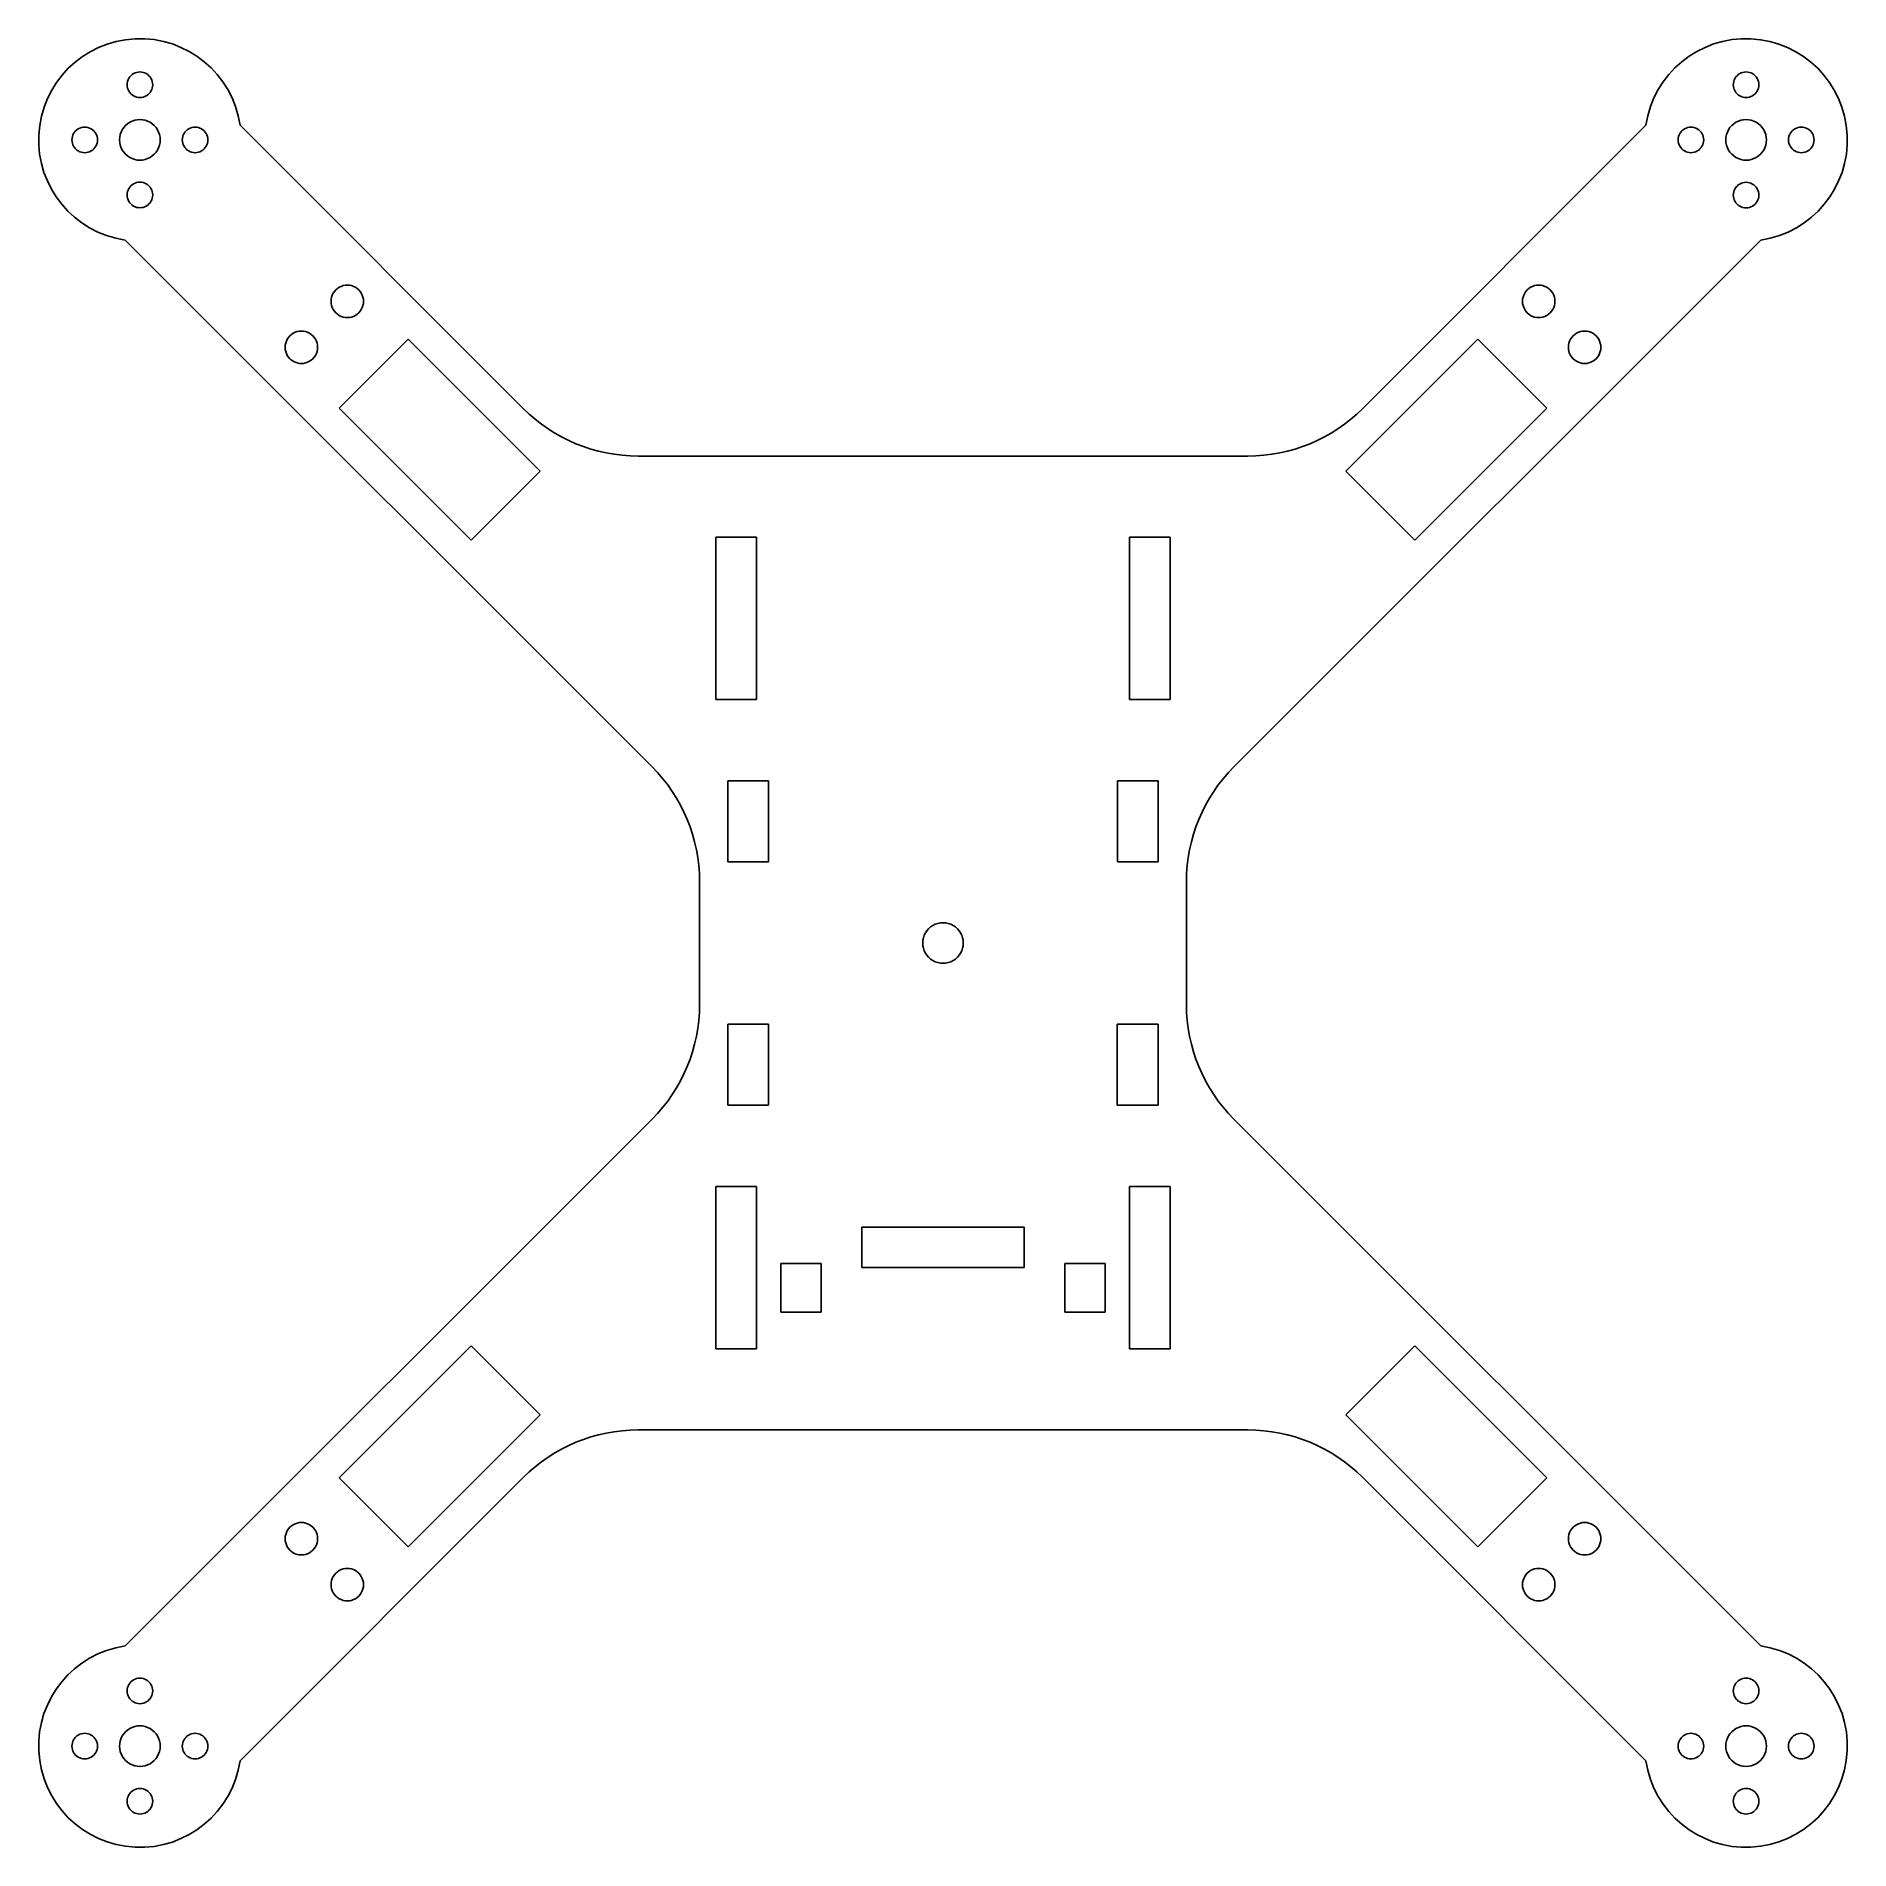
# Model space of a CAD drawing. Extents: x 313 to 1117, y 35 to 839.
import ezdxf

# ---------------------------------------------------------------- set-up
doc = ezdxf.new("R2010")
doc.units = 0
doc.layers.get('0').update_dxf_attribs({"linetype": 'CONTINUOUS'})
doc.layers.add('02___PRT_ALL_AXES', color=7, linetype='CONTINUOUS')

msp = doc.modelspace()

# ---------------------------------------------------------------- linework, layer by layer
at = {"color": 1}
for points in [[(528.73398, 674.228702), (403.084477, 799.8782)], [(1026.736725, 799.8782), (901.087275, 674.228702)], [(352.17279, 748.96651), (585.822293, 515.317007)], [(843.998925, 515.317007), (1077.64845, 748.96651)], [(850.17555, 653.14039), (579.645668, 653.14039)], [(606.910605, 464.40532), (606.910605, 409.875452)], [(822.91065, 409.875452), (822.91065, 464.40532)], [(585.822293, 358.963765), (352.17279, 125.314262)], [(1077.64845, 125.314262), (843.998925, 358.963765)], [(850.17555, 221.14039), (579.645668, 221.14039)], [(403.084477, 74.40259), (528.73398, 200.052077)], [(901.087275, 200.052077), (1026.736725, 74.40259)]]:
    msp.add_lwpolyline(points, dxfattribs=at)
at = {"color": 4}
for points in [[(477.624622, 704.97043), (447.078382, 674.422652)], [(536.148023, 646.449977), (477.624622, 704.97043)], [(952.192875, 704.972612), (893.672475, 646.449212)], [(982.740675, 674.426372), (952.192875, 704.972612)], [(447.078382, 674.422652), (505.601783, 615.9022)], [(924.2202, 615.902965), (982.740675, 674.426372)], [(505.601783, 615.9022), (536.148023, 646.449977)], [(893.672475, 646.449212), (924.2202, 615.902965)], [(614.110605, 545.14039), (614.110605, 617.14039)], [(614.110605, 617.14039), (632.110605, 617.14039)], [(632.110605, 617.14039), (632.110605, 545.14039)], [(797.71065, 545.14039), (797.71065, 617.14039)], [(797.71065, 617.14039), (815.71065, 617.14039)], [(815.71065, 617.14039), (815.71065, 545.14039)], [(632.110605, 545.14039), (614.110605, 545.14039)], [(815.71065, 545.14039), (797.71065, 545.14039)], [(619.510605, 509.14039), (619.510605, 473.14039)], [(637.510605, 509.14039), (619.510605, 509.14039)], [(637.510605, 473.14039), (637.510605, 509.14039)], [(792.31065, 509.14039), (792.31065, 473.14039)], [(810.31065, 509.14039), (792.31065, 509.14039)], [(810.31065, 473.14039), (810.31065, 509.14039)], [(619.510605, 473.14039), (637.510605, 473.14039)], [(792.31065, 473.14039), (810.31065, 473.14039)], [(619.510605, 401.14039), (619.510605, 365.14039)], [(637.510605, 401.14039), (619.510605, 401.14039)], [(637.510605, 365.14039), (637.510605, 401.14039)], [(810.31065, 401.14039), (792.198825, 401.14039)], [(792.198825, 401.14039), (792.198825, 365.14039)], [(810.31065, 365.14039), (810.31065, 401.14039)], [(619.510605, 365.14039), (637.510605, 365.14039)], [(792.198825, 365.14039), (810.31065, 365.14039)], [(614.110605, 257.14039), (614.110605, 329.14039)], [(614.110605, 329.14039), (632.110605, 329.14039)], [(632.110605, 329.14039), (632.110605, 257.14039)], [(797.71065, 329.14039), (815.71065, 329.14039)], [(797.71065, 257.14039), (797.71065, 329.14039)], [(815.71065, 329.14039), (815.71065, 257.14039)], [(678.91062, 311.14039), (750.91065, 311.14039)], [(678.91062, 293.14039), (678.91062, 311.14039)], [(750.91065, 311.14039), (750.91065, 293.14039)], [(660.910605, 294.94039), (642.910605, 294.94039)], [(642.910605, 294.94039), (642.910605, 273.34039)], [(660.910605, 273.34039), (660.910605, 294.94039)], [(750.91065, 293.14039), (678.91062, 293.14039)], [(786.91065, 294.94039), (768.91065, 294.94039)], [(768.91065, 294.94039), (768.91065, 273.34039)], [(786.91065, 273.34039), (786.91065, 294.94039)], [(642.910605, 273.34039), (660.910605, 273.34039)], [(768.91065, 273.34039), (786.91065, 273.34039)], [(505.60101, 258.377807), (447.080557, 199.854407)], [(536.148795, 227.831567), (505.60101, 258.377807)], [(924.21945, 258.37858), (893.673225, 227.830795)], [(982.74285, 199.858127), (924.21945, 258.37858)], [(632.110605, 257.14039), (614.110605, 257.14039)], [(815.71065, 257.14039), (797.71065, 257.14039)], [(477.628343, 169.308167), (536.148795, 227.831567)], [(893.673225, 227.830795), (952.196625, 169.310342)], [(447.080557, 199.854407), (477.628342, 169.308167)], [(952.196625, 169.310342), (982.74285, 199.858127)]]:
    msp.add_lwpolyline(points, dxfattribs=at)
msp.add_lwpolyline([(723.91062, 437.14039)], close=True, dxfattribs=at)
at = {"color": 1}
for points in [[(356.483506, 838.254794), (333.385617, 837.139658), (314.911328, 818.665368), (313.796194, 795.567479)], [(403.084478, 799.8782), (399.749444, 822.761241), (379.581395, 839.36993), (356.483506, 838.254794)], [(1073.337687, 838.254789), (1050.239803, 839.369919), (1030.07176, 822.761235), (1026.736725, 799.8782)], [(1116.025007, 795.567497), (1114.90986, 818.66538), (1096.43557, 837.139658), (1073.337687, 838.254789)], [(313.796194, 795.567479), (312.681059, 772.46959), (329.289749, 752.301542), (352.17279, 748.96651)], [(1077.64845, 748.96651), (1100.531482, 752.301561), (1117.140153, 772.469615), (1116.025007, 795.567497)], [(528.73398, 674.228702), (542.236599, 660.726083), (560.55008, 653.14039), (579.645667, 653.14039)], [(850.17555, 653.14039), (869.27115, 653.14038), (887.584647, 660.726074), (901.087275, 674.228702)], [(606.910605, 464.40532), (606.910605, 483.500907), (599.324912, 501.814388), (585.822293, 515.317007)], [(843.998925, 515.317007), (830.496319, 501.814382), (822.91064, 483.500901), (822.91065, 464.40532)], [(585.822293, 358.963765), (599.324912, 372.466384), (606.910605, 390.779865), (606.910605, 409.875452)], [(822.91065, 409.875452), (822.91064, 390.779871), (830.496319, 372.46639), (843.998925, 358.963765)], [(579.645667, 221.14039), (560.55008, 221.140389), (542.236599, 213.554697), (528.73398, 200.052077)], [(901.087275, 200.052077), (887.584647, 213.554706), (869.27115, 221.140399), (850.17555, 221.14039)], [(352.17279, 125.314262), (329.289746, 121.979231), (312.681054, 101.81118), (313.796191, 78.713288)], [(1116.025009, 78.71327), (1117.140158, 101.811155), (1100.531485, 121.979212), (1077.64845, 125.314262)], [(313.796191, 78.713288), (314.911328, 55.615397), (333.385623, 37.141107), (356.483515, 36.025977)], [(356.483515, 36.025977), (379.581407, 34.910847), (399.749453, 51.519545), (403.084478, 74.40259)], [(1026.736725, 74.40259), (1030.071751, 51.519551), (1050.239791, 34.910857), (1073.337678, 36.025982)], [(1073.337678, 36.025982), (1096.435564, 37.141107), (1114.90986, 55.615385), (1116.025009, 78.71327)]]:
    msp.add_open_spline(points, degree=3, dxfattribs=at)
at = {"color": 4}
for points in [[(710.41062, 444.934618), (707.62601, 443.326923), (705.91062, 440.35578), (705.91062, 437.14039)], [(719.41062, 444.934618), (716.62601, 446.542314), (713.19523, 446.542314), (710.41062, 444.934618)], [(723.91062, 437.14039), (723.91062, 440.35578), (722.19523, 443.326923), (719.41062, 444.934618)], [(705.91062, 437.14039), (705.91062, 433.924999), (707.62601, 430.953856), (710.41062, 429.346161)], [(719.41062, 429.346161), (722.19523, 430.953856), (723.91062, 433.924999), (723.91062, 437.14039)], [(710.41062, 429.346161), (713.19523, 427.738466), (716.62601, 427.738466), (719.41062, 429.346161)]]:
    msp.add_open_spline(points, degree=3, dxfattribs=at)
at = {"layer": '02___PRT_ALL_AXES', "color": 4}
for points in [[(364.318215, 817.882055)], [(1076.8416, 817.882055)], [(339.838215, 793.402055)], [(367.648935, 793.402055)], [(388.798215, 793.402055)], [(1052.3616, 793.402055)], [(1080.172275, 793.402055)], [(1101.3216, 793.402055)], [(364.318215, 768.964445)], [(1076.8416, 768.922055)], [(457.835722, 721.77994)], [(986.385525, 721.77994)], [(437.471047, 701.415272)], [(1006.7502, 701.415272)], [(437.471047, 172.865507)], [(1006.7502, 172.865507)], [(457.835722, 152.500832)], [(986.385525, 152.500832)], [(364.318215, 105.35872)], [(1076.8416, 105.35872)], [(339.838215, 80.87869)], [(367.648935, 80.87869)], [(388.798215, 80.87869)], [(1052.3616, 80.87869)], [(1080.172275, 80.87869)], [(1101.3216, 80.87869)], [(364.318215, 56.39869)], [(1076.8416, 56.39869)]]:
    msp.add_lwpolyline(points, close=True, dxfattribs=at)
for points in [[(355.814295, 822.791796), (354.060214, 821.779076), (352.979655, 819.907494), (352.979655, 817.882055)], [(361.483575, 822.791796), (359.729494, 823.804515), (357.568376, 823.804515), (355.814295, 822.791796)], [(364.318215, 817.882055), (364.318215, 819.907494), (363.237656, 821.779076), (361.483575, 822.791796)], [(1068.337668, 822.791803), (1066.583585, 821.779082), (1065.503025, 819.907497), (1065.503025, 817.882055)], [(1074.006957, 822.791803), (1072.252873, 823.804524), (1070.091752, 823.804524), (1068.337668, 822.791803)], [(1076.8416, 817.882055), (1076.8416, 819.907497), (1075.76104, 821.779082), (1074.006957, 822.791803)], [(352.979655, 817.882055), (352.979655, 815.856617), (354.060214, 813.985034), (355.814295, 812.972315)], [(355.814295, 812.972315), (357.568376, 811.959595), (359.729494, 811.959595), (361.483575, 812.972315)], [(361.483575, 812.972315), (363.237656, 813.985034), (364.318215, 815.856617), (364.318215, 817.882055)], [(1065.503025, 817.882055), (1065.503025, 815.856614), (1066.583585, 813.985029), (1068.337669, 812.972308)], [(1068.337669, 812.972308), (1070.091752, 811.959588), (1072.252873, 811.959588), (1074.006956, 812.972308)], [(1074.006956, 812.972308), (1075.76104, 813.985029), (1076.8416, 815.856614), (1076.8416, 817.882055)], [(331.334295, 798.311796), (329.580214, 797.299076), (328.499655, 795.427494), (328.499655, 793.402055)], [(337.003575, 798.311796), (335.249494, 799.324515), (333.088376, 799.324515), (331.334295, 798.311796)], [(339.838215, 793.402055), (339.838215, 795.427494), (338.757656, 797.299076), (337.003575, 798.311796)], [(354.148935, 801.196284), (351.364325, 799.588589), (349.648935, 796.617446), (349.648935, 793.402055)], [(363.148935, 801.196284), (360.364325, 802.803979), (356.933545, 802.803979), (354.148935, 801.196284)], [(367.648935, 793.402055), (367.648935, 796.617446), (365.933545, 799.588589), (363.148935, 801.196284)], [(380.294295, 798.311796), (378.540214, 797.299076), (377.459655, 795.427494), (377.459655, 793.402055)], [(385.963575, 798.311796), (384.209494, 799.324515), (382.048376, 799.324515), (380.294295, 798.311796)], [(388.798215, 793.402055), (388.798215, 795.427494), (387.717656, 797.299076), (385.963575, 798.311796)], [(1043.857669, 798.311802), (1042.103585, 797.299082), (1041.023025, 795.427497), (1041.023025, 793.402055)], [(1049.526956, 798.311802), (1047.772873, 799.324523), (1045.611752, 799.324523), (1043.857669, 798.311802)], [(1052.3616, 793.402055), (1052.3616, 795.427497), (1051.28104, 797.299082), (1049.526956, 798.311802)], [(1066.672275, 801.196284), (1063.887665, 799.588589), (1062.172275, 796.617446), (1062.172275, 793.402055)], [(1075.672275, 801.196284), (1072.887665, 802.803979), (1069.456885, 802.803979), (1066.672275, 801.196284)], [(1080.172275, 793.402055), (1080.172275, 796.617446), (1078.456885, 799.588589), (1075.672275, 801.196284)], [(1092.817669, 798.311802), (1091.063585, 797.299082), (1089.983025, 795.427497), (1089.983025, 793.402055)], [(1098.486956, 798.311802), (1096.732873, 799.324523), (1094.571752, 799.324523), (1092.817669, 798.311802)], [(1101.3216, 793.402055), (1101.3216, 795.427497), (1100.24104, 797.299082), (1098.486956, 798.311802)], [(328.499655, 793.402055), (328.499655, 791.376617), (329.580214, 789.505034), (331.334295, 788.492315)], [(331.334295, 788.492315), (333.088376, 787.479595), (335.249494, 787.479595), (337.003575, 788.492315)], [(337.003575, 788.492315), (338.757656, 789.505034), (339.838215, 791.376617), (339.838215, 793.402055)], [(349.648935, 793.402055), (349.648935, 790.186665), (351.364325, 787.215522), (354.148935, 785.607827)], [(363.148935, 785.607827), (365.933545, 787.215522), (367.648935, 790.186665), (367.648935, 793.402055)], [(377.459655, 793.402055), (377.459655, 791.376617), (378.540214, 789.505034), (380.294295, 788.492315)], [(380.294295, 788.492315), (382.048376, 787.479595), (384.209494, 787.479595), (385.963575, 788.492315)], [(385.963575, 788.492315), (387.717656, 789.505034), (388.798215, 791.376617), (388.798215, 793.402055)], [(1041.023025, 793.402055), (1041.023025, 791.376614), (1042.103585, 789.505029), (1043.857669, 788.492308)], [(1043.857669, 788.492308), (1045.611752, 787.479588), (1047.772873, 787.479588), (1049.526956, 788.492308)], [(1049.526956, 788.492308), (1051.28104, 789.505029), (1052.3616, 791.376614), (1052.3616, 793.402055)], [(1062.172275, 793.402055), (1062.172275, 790.186665), (1063.887665, 787.215522), (1066.672275, 785.607827)], [(1075.672275, 785.607827), (1078.456885, 787.215522), (1080.172275, 790.186665), (1080.172275, 793.402055)], [(1089.983025, 793.402055), (1089.983025, 791.376614), (1091.063585, 789.505029), (1092.817669, 788.492308)], [(1092.817669, 788.492308), (1094.571752, 787.479588), (1096.732873, 787.479588), (1098.486956, 788.492308)], [(1098.486956, 788.492308), (1100.24104, 789.505029), (1101.3216, 791.376614), (1101.3216, 793.402055)], [(354.148935, 785.607827), (356.933545, 784.000131), (360.364325, 784.000131), (363.148935, 785.607827)], [(1066.672275, 785.607827), (1069.456885, 784.000131), (1072.887665, 784.000131), (1075.672275, 785.607827)], [(355.814295, 773.874186), (354.060214, 772.861466), (352.979655, 770.989884), (352.979655, 768.964445)], [(361.483575, 773.874186), (359.729494, 774.886905), (357.568376, 774.886905), (355.814295, 773.874186)], [(364.318215, 768.964445), (364.318215, 770.989884), (363.237656, 772.861466), (361.483575, 773.874186)], [(1068.337668, 773.831803), (1066.583585, 772.819082), (1065.503025, 770.947497), (1065.503025, 768.922055)], [(1074.006957, 773.831803), (1072.252873, 774.844524), (1070.091752, 774.844524), (1068.337668, 773.831803)], [(1076.8416, 768.922055), (1076.8416, 770.947497), (1075.76104, 772.819082), (1074.006957, 773.831803)], [(352.979655, 768.964445), (352.979655, 766.939007), (354.060214, 765.067424), (355.814295, 764.054705)], [(361.483575, 764.054705), (363.237656, 765.067424), (364.318215, 766.939007), (364.318215, 768.964445)], [(1065.503025, 768.922055), (1065.503025, 766.896614), (1066.583585, 765.025029), (1068.337669, 764.012308)], [(1074.006956, 764.012308), (1075.76104, 765.025029), (1076.8416, 766.896614), (1076.8416, 768.922055)], [(355.814295, 764.054705), (357.568376, 763.041985), (359.729494, 763.041985), (361.483575, 764.054705)], [(1068.337669, 764.012308), (1070.091752, 762.999588), (1072.252873, 762.999588), (1074.006956, 764.012308)], [(447.035723, 728.015323), (444.808035, 726.729167), (443.435722, 724.352252), (443.435722, 721.77994)], [(454.235723, 728.015323), (452.008035, 729.301479), (449.26341, 729.301479), (447.035723, 728.015323)], [(457.835722, 721.77994), (457.835722, 724.352252), (456.46341, 726.729167), (454.235723, 728.015323)], [(975.585525, 728.015323), (973.357837, 726.729167), (971.985525, 724.352252), (971.985525, 721.77994)], [(982.785525, 728.015323), (980.557837, 729.301479), (977.813213, 729.301479), (975.585525, 728.015323)], [(986.385525, 721.77994), (986.385525, 724.352252), (985.013213, 726.729167), (982.785525, 728.015323)], [(443.435722, 721.77994), (443.435722, 719.207628), (444.808035, 716.830713), (447.035723, 715.544557)], [(454.235723, 715.544557), (456.46341, 716.830713), (457.835722, 719.207628), (457.835722, 721.77994)], [(971.985525, 721.77994), (971.985525, 719.207628), (973.357837, 716.830713), (975.585525, 715.544557)], [(982.785525, 715.544557), (985.013213, 716.830713), (986.385525, 719.207628), (986.385525, 721.77994)], [(433.871048, 707.650655), (431.64336, 708.936811), (428.898735, 708.936811), (426.671047, 707.650655)], [(447.035723, 715.544557), (449.26341, 714.258401), (452.008035, 714.258401), (454.235723, 715.544557)], [(975.585525, 715.544557), (977.813213, 714.258401), (980.557837, 714.258401), (982.785525, 715.544557)], [(1003.1502, 707.650655), (1000.922512, 708.936811), (998.177888, 708.936811), (995.9502, 707.650655)], [(426.671047, 707.650655), (424.44336, 706.364499), (423.071047, 703.987584), (423.071047, 701.415272)], [(423.071047, 701.415272), (423.071047, 698.84296), (424.44336, 696.466045), (426.671047, 695.179889)], [(437.471047, 701.415272), (437.471047, 703.987584), (436.098735, 706.364499), (433.871048, 707.650655)], [(433.871048, 695.179889), (436.098735, 696.466045), (437.471047, 698.84296), (437.471047, 701.415272)], [(995.9502, 707.650655), (993.722512, 706.364499), (992.3502, 703.987584), (992.3502, 701.415272)], [(992.3502, 701.415272), (992.3502, 698.84296), (993.722512, 696.466045), (995.9502, 695.179889)], [(1006.7502, 701.415272), (1006.7502, 703.987584), (1005.377888, 706.364499), (1003.1502, 707.650655)], [(1003.1502, 695.179889), (1005.377888, 696.466045), (1006.7502, 698.84296), (1006.7502, 701.415272)], [(426.671047, 695.179889), (428.898735, 693.893733), (431.64336, 693.893733), (433.871048, 695.179889)], [(995.9502, 695.179889), (998.177888, 693.893733), (1000.922512, 693.893733), (1003.1502, 695.179889)], [(426.671047, 179.10089), (424.44336, 177.814734), (423.071047, 175.437819), (423.071047, 172.865507)], [(433.871048, 179.10089), (431.64336, 180.387046), (428.898735, 180.387046), (426.671047, 179.10089)], [(437.471047, 172.865507), (437.471047, 175.437819), (436.098735, 177.814734), (433.871048, 179.10089)], [(995.9502, 179.10089), (993.722512, 177.814734), (992.3502, 175.437819), (992.3502, 172.865507)], [(1003.1502, 179.10089), (1000.922512, 180.387046), (998.177888, 180.387046), (995.9502, 179.10089)], [(1006.7502, 172.865507), (1006.7502, 175.437819), (1005.377888, 177.814734), (1003.1502, 179.10089)], [(423.071047, 172.865507), (423.071047, 170.293195), (424.44336, 167.91628), (426.671047, 166.630124)], [(433.871048, 166.630124), (436.098735, 167.91628), (437.471047, 170.293195), (437.471047, 172.865507)], [(992.3502, 172.865507), (992.3502, 170.293195), (993.722512, 167.91628), (995.9502, 166.630124)], [(1003.1502, 166.630124), (1005.377888, 167.91628), (1006.7502, 170.293195), (1006.7502, 172.865507)], [(426.671047, 166.630124), (428.898735, 165.343968), (431.64336, 165.343968), (433.871048, 166.630124)], [(995.9502, 166.630124), (998.177888, 165.343968), (1000.922512, 165.343968), (1003.1502, 166.630124)], [(447.035723, 158.736215), (444.808035, 157.450059), (443.435722, 155.073144), (443.435722, 152.500832)], [(454.235723, 158.736215), (452.008035, 160.022371), (449.26341, 160.022371), (447.035723, 158.736215)], [(457.835722, 152.500832), (457.835722, 155.073144), (456.46341, 157.450059), (454.235723, 158.736215)], [(975.585525, 158.736215), (973.357837, 157.450059), (971.985525, 155.073144), (971.985525, 152.500832)], [(982.785525, 158.736215), (980.557837, 160.022371), (977.813213, 160.022371), (975.585525, 158.736215)], [(986.385525, 152.500832), (986.385525, 155.073144), (985.013213, 157.450059), (982.785525, 158.736215)], [(443.435722, 152.500832), (443.435722, 149.92852), (444.808035, 147.551605), (447.035723, 146.265449)], [(447.035723, 146.265449), (449.26341, 144.979293), (452.008035, 144.979293), (454.235723, 146.265449)], [(454.235723, 146.265449), (456.46341, 147.551605), (457.835722, 149.92852), (457.835722, 152.500832)], [(971.985525, 152.500832), (971.985525, 149.92852), (973.357837, 147.551605), (975.585525, 146.265449)], [(975.585525, 146.265449), (977.813213, 144.979293), (980.557837, 144.979293), (982.785525, 146.265449)], [(982.785525, 146.265449), (985.013213, 147.551605), (986.385525, 149.92852), (986.385525, 152.500832)], [(355.814295, 110.26846), (354.060214, 109.255741), (352.979655, 107.384158), (352.979655, 105.35872)], [(352.979655, 105.35872), (352.979655, 103.333281), (354.060214, 101.461699), (355.814295, 100.448979)], [(361.483575, 110.26846), (359.729494, 111.28118), (357.568376, 111.28118), (355.814295, 110.26846)], [(364.318215, 105.35872), (364.318215, 107.384158), (363.237656, 109.255741), (361.483575, 110.26846)], [(361.483575, 100.448979), (363.237656, 101.461699), (364.318215, 103.333281), (364.318215, 105.35872)], [(1068.337668, 110.268468), (1066.583585, 109.255747), (1065.503025, 107.384161), (1065.503025, 105.35872)], [(1065.503025, 105.35872), (1065.503025, 103.333278), (1066.583585, 101.461693), (1068.337669, 100.448973)], [(1074.006957, 110.268468), (1072.252873, 111.281188), (1070.091752, 111.281188), (1068.337668, 110.268468)], [(1074.006956, 100.448973), (1075.76104, 101.461693), (1076.8416, 103.333278), (1076.8416, 105.35872)], [(1076.8416, 105.35872), (1076.8416, 107.384161), (1075.76104, 109.255747), (1074.006957, 110.268468)], [(355.814295, 100.448979), (357.568376, 99.43626), (359.729494, 99.43626), (361.483575, 100.448979)], [(1068.337669, 100.448973), (1070.091752, 99.436252), (1072.252873, 99.436252), (1074.006956, 100.448973)], [(354.148935, 88.672918), (351.364325, 87.065223), (349.648935, 84.09408), (349.648935, 80.87869)], [(363.148935, 88.672918), (360.364325, 90.280614), (356.933545, 90.280614), (354.148935, 88.672918)], [(367.648935, 80.87869), (367.648935, 84.09408), (365.933545, 87.065223), (363.148935, 88.672918)], [(1066.672275, 88.672918), (1063.887665, 87.065223), (1062.172275, 84.09408), (1062.172275, 80.87869)], [(1075.672275, 88.672918), (1072.887665, 90.280614), (1069.456885, 90.280614), (1066.672275, 88.672918)], [(1080.172275, 80.87869), (1080.172275, 84.09408), (1078.456885, 87.065223), (1075.672275, 88.672918)], [(331.334295, 85.78843), (329.580214, 84.775711), (328.499655, 82.904128), (328.499655, 80.87869)], [(328.499655, 80.87869), (328.499655, 78.853251), (329.580214, 76.981669), (331.334295, 75.968949)], [(337.003575, 85.78843), (335.249494, 86.80115), (333.088376, 86.80115), (331.334295, 85.78843)], [(339.838215, 80.87869), (339.838215, 82.904128), (338.757656, 84.775711), (337.003575, 85.78843)], [(337.003575, 75.968949), (338.757656, 76.981669), (339.838215, 78.853251), (339.838215, 80.87869)], [(349.648935, 80.87869), (349.648935, 77.663299), (351.364325, 74.692156), (354.148935, 73.084461)], [(363.148935, 73.084461), (365.933545, 74.692156), (367.648935, 77.663299), (367.648935, 80.87869)], [(380.294295, 85.78843), (378.540214, 84.775711), (377.459655, 82.904128), (377.459655, 80.87869)], [(377.459655, 80.87869), (377.459655, 78.853251), (378.540214, 76.981669), (380.294295, 75.968949)], [(385.963575, 85.78843), (384.209494, 86.80115), (382.048376, 86.80115), (380.294295, 85.78843)], [(388.798215, 80.87869), (388.798215, 82.904128), (387.717656, 84.775711), (385.963575, 85.78843)], [(385.963575, 75.968949), (387.717656, 76.981669), (388.798215, 78.853251), (388.798215, 80.87869)], [(1043.857669, 85.788437), (1042.103585, 84.775716), (1041.023025, 82.904131), (1041.023025, 80.87869)], [(1041.023025, 80.87869), (1041.023025, 78.853248), (1042.103585, 76.981663), (1043.857669, 75.968943)], [(1049.526956, 85.788437), (1047.772873, 86.801157), (1045.611752, 86.801157), (1043.857669, 85.788437)], [(1052.3616, 80.87869), (1052.3616, 82.904131), (1051.28104, 84.775716), (1049.526956, 85.788437)], [(1049.526956, 75.968943), (1051.28104, 76.981663), (1052.3616, 78.853248), (1052.3616, 80.87869)], [(1062.172275, 80.87869), (1062.172275, 77.663299), (1063.887665, 74.692156), (1066.672275, 73.084461)], [(1075.672275, 73.084461), (1078.456885, 74.692156), (1080.172275, 77.663299), (1080.172275, 80.87869)], [(1092.817669, 85.788437), (1091.063585, 84.775716), (1089.983025, 82.904131), (1089.983025, 80.87869)], [(1089.983025, 80.87869), (1089.983025, 78.853248), (1091.063585, 76.981663), (1092.817669, 75.968943)], [(1098.486956, 85.788437), (1096.732873, 86.801157), (1094.571752, 86.801157), (1092.817669, 85.788437)], [(1101.3216, 80.87869), (1101.3216, 82.904131), (1100.24104, 84.775716), (1098.486956, 85.788437)], [(1098.486956, 75.968943), (1100.24104, 76.981663), (1101.3216, 78.853248), (1101.3216, 80.87869)], [(331.334295, 75.968949), (333.088376, 74.95623), (335.249494, 74.95623), (337.003575, 75.968949)], [(354.148935, 73.084461), (356.933545, 71.476766), (360.364325, 71.476766), (363.148935, 73.084461)], [(380.294295, 75.968949), (382.048376, 74.95623), (384.209494, 74.95623), (385.963575, 75.968949)], [(1043.857669, 75.968943), (1045.611752, 74.956222), (1047.772873, 74.956222), (1049.526956, 75.968943)], [(1066.672275, 73.084461), (1069.456885, 71.476766), (1072.887665, 71.476766), (1075.672275, 73.084461)], [(1092.817669, 75.968943), (1094.571752, 74.956222), (1096.732873, 74.956222), (1098.486956, 75.968943)], [(355.814295, 61.30843), (354.060214, 60.295711), (352.979655, 58.424128), (352.979655, 56.39869)], [(352.979655, 56.39869), (352.979655, 54.373251), (354.060214, 52.501669), (355.814295, 51.488949)], [(361.483575, 61.30843), (359.729494, 62.32115), (357.568376, 62.32115), (355.814295, 61.30843)], [(364.318215, 56.39869), (364.318215, 58.424128), (363.237656, 60.295711), (361.483575, 61.30843)], [(361.483575, 51.488949), (363.237656, 52.501669), (364.318215, 54.373251), (364.318215, 56.39869)], [(1068.337668, 61.308438), (1066.583585, 60.295717), (1065.503025, 58.424131), (1065.503025, 56.39869)], [(1065.503025, 56.39869), (1065.503025, 54.373248), (1066.583585, 52.501663), (1068.337669, 51.488943)], [(1074.006957, 61.308438), (1072.252873, 62.321158), (1070.091752, 62.321158), (1068.337668, 61.308438)], [(1074.006956, 51.488943), (1075.76104, 52.501663), (1076.8416, 54.373248), (1076.8416, 56.39869)], [(1076.8416, 56.39869), (1076.8416, 58.424131), (1075.76104, 60.295717), (1074.006957, 61.308438)], [(355.814295, 51.488949), (357.568376, 50.47623), (359.729494, 50.47623), (361.483575, 51.488949)], [(1068.337669, 51.488943), (1070.091752, 50.476222), (1072.252873, 50.476222), (1074.006956, 51.488943)]]:
    msp.add_open_spline(points, degree=3, dxfattribs=at)

doc.saveas('drawing.dxf')
